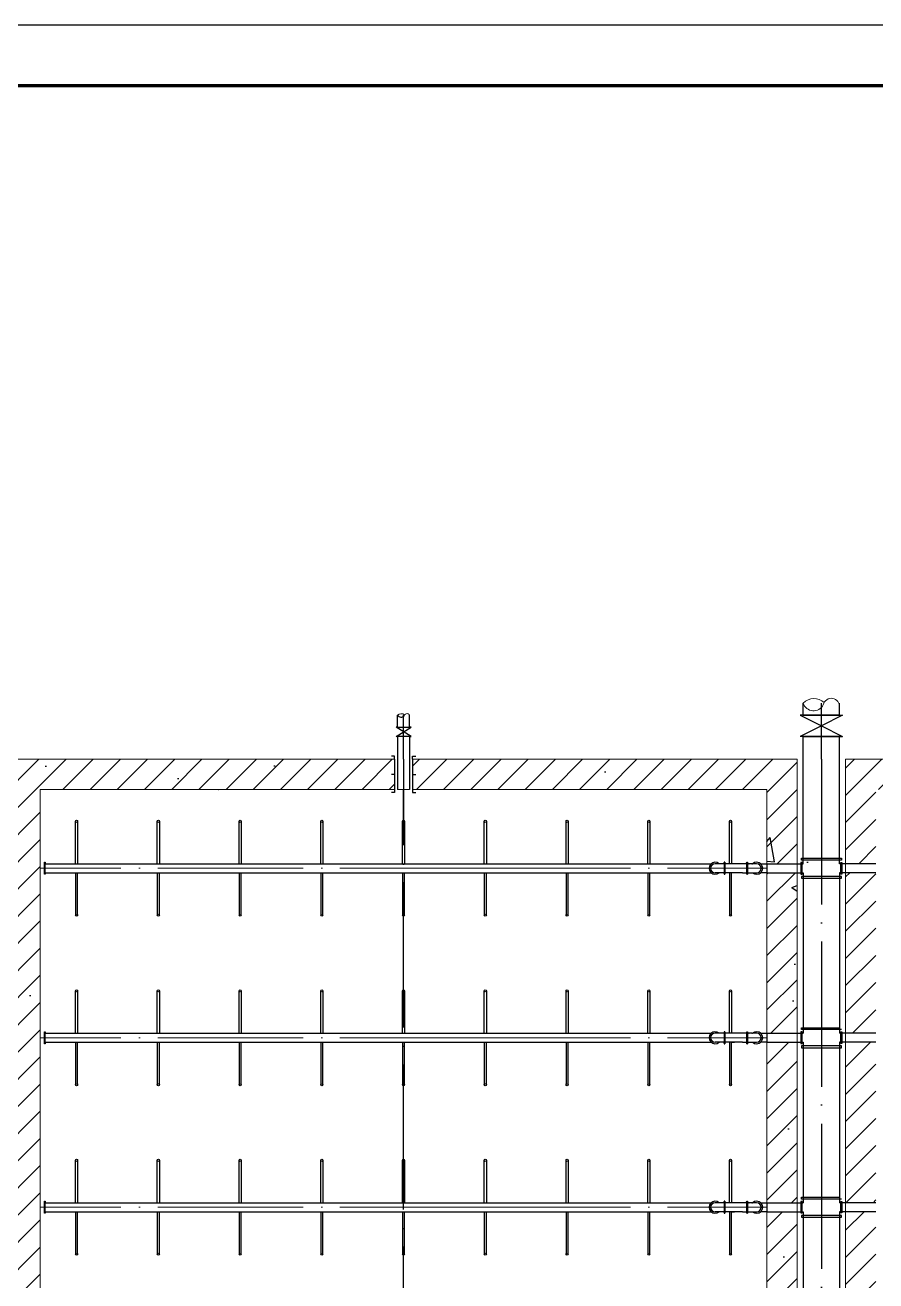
# Model space of a CAD drawing. Header units: millimetres. Extents: x 279 to 2876, y -494 to 1800.
# Drawn here: x 980.6 to 1121.1, y 1009 to 1216.5 of the extents above; entities that cross this region are included whole.
import ezdxf

# ---------------------------------------------------------------- set-up
doc = ezdxf.new("R2010")
doc.units = ezdxf.units.MM
doc.linetypes.add('ACAD_ISO04W100', pattern=[30, 24, -3, 0, -3])
doc.layers.add('图层1', color=1, linetype='Continuous', lineweight=25, plot=False)
doc.layers.add('图层2', color=5, linetype='Continuous', lineweight=25, plot=False)
doc.layers.add('图层3', color=2, linetype='Continuous')

msp = doc.modelspace()

# ---------------------------------------------------------------- hatches: boundary and pattern name
at = {"layer": '图层3'}
h = msp.add_hatch(dxfattribs=at)
h.set_pattern_fill('ANSI31', color=256, style=0)
h.paths.add_polyline_path([(911.64464, 840.16504), (865.14464, 840.16504), (865.14464, 835.16504), (911.64464, 835.16504)])
h.paths.add_polyline_path([(961.14464, 840.16504), (914.64464, 840.16504), (914.64464, 835.16504), (961.14464, 835.16504)])
h.paths.add_polyline_path([(861.14464, 840.16504), (853.14464, 840.16504), (853.14464, 850.16504), (853.14464, 852.41504), (848.14464, 852.41504), (848.14464, 845.16504), (848.14464, 840.16504), (848.14464, 835.16504), (861.14464, 835.16504)])
h.paths.add_polyline_path([(853.14464, 880.41504), (848.14464, 880.41504), (848.14464, 853.91504), (853.14464, 853.91504)])
h.paths.add_polyline_path([(853.14464, 1085.16504), (853.14464, 1090.16504), (866.84016, 1090.16504), (871.84253, 1095.16504), (848.14464, 1095.16504), (848.14464, 1077.91504), (853.14464, 1077.91504), (853.14464, 1080.16504)])
h.paths.add_polyline_path([(882.72442, 1095.16504), (871.84253, 1095.16504), (866.84016, 1090.16504), (877.72204, 1090.16504)])
h.paths.add_polyline_path([(911.64464, 1095.16504), (882.72442, 1095.16504), (877.72204, 1090.16504), (911.64464, 1090.16504)])
h.paths.add_polyline_path([(853.14464, 1076.41504), (848.14464, 1076.41504), (848.14464, 1049.91504), (853.14464, 1049.91504)])
h.paths.add_polyline_path([(853.14464, 1048.41504), (848.14464, 1048.41504), (848.14464, 1021.91504), (853.14464, 1021.91504)])
h.paths.add_polyline_path([(853.14464, 1020.41504), (848.14464, 1020.41504), (848.14464, 993.91504), (853.14464, 993.91504)])
h.paths.add_polyline_path([(853.14464, 992.41504), (848.14464, 992.41504), (848.14464, 965.91504), (853.14464, 965.91504)])
h.paths.add_polyline_path([(853.14464, 964.41504), (848.14464, 964.41504), (848.14464, 937.91504), (853.14464, 937.91504)])
h.paths.add_polyline_path([(853.14464, 936.41504), (848.14464, 936.41504), (848.14464, 909.91504), (853.14464, 909.91504)])
h.paths.add_polyline_path([(853.14464, 908.41504), (848.14464, 908.41504), (848.14464, 881.91504), (853.14464, 881.91504)])
h.paths.add_polyline_path([(978.14464, 1085.16504), (978.14464, 1090.16504), (978.14464, 1095.16504), (914.64464, 1095.16504), (914.64464, 1090.16504), (973.14464, 1090.16504), (973.14464, 1080.16504), (973.14464, 840.16504), (965.14464, 840.16504), (965.14464, 835.16504), (978.14464, 835.16504)])
h.paths.add_polyline_path([(1041.64464, 1095.16504), (978.14464, 1095.16504), (978.14464, 1090.16504), (978.14464, 1080.16504), (978.14464, 835.16504), (991.14464, 835.16504), (991.14464, 840.16504), (983.14464, 840.16504), (983.14464, 1080.16504), (983.14464, 1090.16504), (1041.64464, 1090.16504)])
h.paths.add_polyline_path([(1108.14464, 1095.16504), (1044.64464, 1095.16504), (1044.64464, 1090.16504), (1103.14464, 1090.16504), (1103.14464, 1085.16504), (1103.14464, 1080.16504), (1103.14464, 1077.91504), (1108.14464, 1077.91504)])
h.paths.add_polyline_path([(1108.14464, 1076.41504), (1103.14464, 1076.41504), (1103.14464, 1049.91504), (1108.14464, 1049.91504)])
h.paths.add_polyline_path([(1108.14464, 1048.41504), (1103.14464, 1048.41504), (1103.14464, 1021.91504), (1108.14464, 1021.91504)])
h.paths.add_polyline_path([(1108.14464, 1020.41504), (1103.14464, 1020.41504), (1103.14464, 993.91504), (1108.14464, 993.91504)])
h.paths.add_polyline_path([(1108.14464, 992.41504), (1103.14464, 992.41504), (1103.14464, 965.91504), (1108.14464, 965.91504)])
h.paths.add_polyline_path([(1108.14464, 964.41504), (1103.14464, 964.41504), (1103.14464, 937.91504), (1108.14464, 937.91504)])
h.paths.add_polyline_path([(1108.14464, 936.41504), (1103.14464, 936.41504), (1103.14464, 909.91504), (1108.14464, 909.91504)])
h.paths.add_polyline_path([(1108.14464, 908.41504), (1103.14464, 908.41504), (1103.14464, 881.91504), (1108.14464, 881.91504)])
h.paths.add_polyline_path([(1108.14464, 880.41504), (1103.14464, 880.41504), (1103.14464, 853.91504), (1108.14464, 853.91504)])
h.paths.add_polyline_path([(1108.14464, 850.16504), (1108.14464, 852.41504), (1103.14464, 852.41504), (1103.14464, 840.16504), (1095.14464, 840.16504), (1095.14464, 835.16504), (1108.14464, 835.16504), (1108.14464, 840.16504)])
h.paths.add_polyline_path([(1091.14464, 840.16504), (1044.64464, 840.16504), (1044.64464, 835.16504), (1091.14464, 835.16504)])
h.paths.add_polyline_path([(1041.64464, 840.16504), (995.14464, 840.16504), (995.14464, 835.16504), (1041.64464, 835.16504)])
h.paths.add_polyline_path([(1129.14472, 840.16504), (1121.14472, 840.16504), (1121.14472, 850.16504), (1121.14472, 852.41504), (1116.14472, 852.41504), (1116.14472, 845.16504), (1116.14472, 840.16504), (1116.14472, 835.16504), (1129.14472, 835.16504)])
h.paths.add_polyline_path([(1179.64472, 840.16504), (1133.14472, 840.16504), (1133.14472, 835.16504), (1179.64472, 835.16504)])
h.paths.add_polyline_path([(1229.14472, 840.16504), (1182.64472, 840.16504), (1182.64472, 835.16504), (1229.14472, 835.16504)])
h.paths.add_polyline_path([(1121.14472, 880.41504), (1116.14472, 880.41504), (1116.14472, 853.91504), (1121.14472, 853.91504)])
h.paths.add_polyline_path([(1121.14472, 908.41504), (1116.14472, 908.41504), (1116.14472, 881.91504), (1121.14472, 881.91504)])
h.paths.add_polyline_path([(1121.14472, 936.41504), (1116.14472, 936.41504), (1116.14472, 909.91504), (1121.14472, 909.91504)])
h.paths.add_polyline_path([(1121.14472, 964.41504), (1116.14472, 964.41504), (1116.14472, 937.91504), (1121.14472, 937.91504)])
h.paths.add_polyline_path([(1121.14472, 992.41504), (1116.14472, 992.41504), (1116.14472, 965.91504), (1121.14472, 965.91504)])
h.paths.add_polyline_path([(1121.14472, 1020.41504), (1116.14472, 1020.41504), (1116.14472, 993.91504), (1121.14472, 993.91504)])
h.paths.add_polyline_path([(1121.14472, 1048.41504), (1116.14472, 1048.41504), (1116.14472, 1021.91504), (1121.14472, 1021.91504)])
h.paths.add_polyline_path([(1121.14472, 1076.41504), (1116.14472, 1076.41504), (1116.14472, 1049.91504), (1121.14472, 1049.91504)])
h.paths.add_polyline_path([(1121.14472, 1090.16504), (1179.64472, 1090.16504), (1179.64472, 1095.16504), (1116.14472, 1095.16504), (1116.14472, 1077.91504), (1121.14472, 1077.91504), (1121.14472, 1080.16504), (1121.14472, 1085.16504)])
h.paths.add_polyline_path([(1246.14472, 1095.16504), (1182.64472, 1095.16504), (1182.64472, 1090.16504), (1241.14472, 1090.16504), (1241.14472, 1080.16504), (1241.14472, 840.16504), (1233.14472, 840.16504), (1233.14472, 835.16504), (1246.14472, 835.16504), (1246.14472, 1085.16504), (1246.14472, 1090.16504)])
h = msp.add_hatch(dxfattribs=at)
h.set_pattern_fill('AR-CONC', color=256, scale=0.25, style=0)
h.paths.add_polyline_path([(853.14464, 1076.41504), (848.14464, 1076.41504), (848.14464, 1049.91504), (853.14464, 1049.91504)])
h.paths.add_polyline_path([(853.14464, 1090.16504), (866.84016, 1090.16504), (871.84253, 1095.16504), (848.14464, 1095.16504), (848.14464, 1077.91504), (853.14464, 1077.91504), (853.14464, 1080.16504), (853.14464, 1085.16504)])
h.paths.add_polyline_path([(911.64464, 1095.16504), (882.72442, 1095.16504), (877.72204, 1090.16504), (911.64464, 1090.16504)])
h.paths.add_polyline_path([(882.72442, 1095.16504), (871.84253, 1095.16504), (866.84016, 1090.16504), (877.72204, 1090.16504)])
h.paths.add_polyline_path([(978.14464, 1095.16504), (914.64464, 1095.16504), (914.64464, 1090.16504), (973.14464, 1090.16504), (973.14464, 1080.16504), (973.14464, 840.16504), (965.14464, 840.16504), (965.14464, 835.16504), (978.14464, 835.16504), (978.14464, 1085.16504), (978.14464, 1090.16504)])
h.paths.add_polyline_path([(961.14464, 840.16504), (914.64464, 840.16504), (914.64464, 835.16504), (961.14464, 835.16504)])
h.paths.add_polyline_path([(911.64464, 840.16504), (865.14464, 840.16504), (865.14464, 835.16504), (911.64464, 835.16504)])
h.paths.add_polyline_path([(853.14464, 850.16504), (853.14464, 852.41504), (848.14464, 852.41504), (848.14464, 845.16504), (848.14464, 840.16504), (848.14464, 835.16504), (861.14464, 835.16504), (861.14464, 840.16504), (853.14464, 840.16504)])
h.paths.add_polyline_path([(853.14464, 880.41504), (848.14464, 880.41504), (848.14464, 853.91504), (853.14464, 853.91504)])
h.paths.add_polyline_path([(853.14464, 908.41504), (848.14464, 908.41504), (848.14464, 881.91504), (853.14464, 881.91504)])
h.paths.add_polyline_path([(853.14464, 936.41504), (848.14464, 936.41504), (848.14464, 909.91504), (853.14464, 909.91504)])
h.paths.add_polyline_path([(853.14464, 964.41504), (848.14464, 964.41504), (848.14464, 937.91504), (853.14464, 937.91504)])
h.paths.add_polyline_path([(853.14464, 992.41504), (848.14464, 992.41504), (848.14464, 965.91504), (853.14464, 965.91504)])
h.paths.add_polyline_path([(853.14464, 1020.41504), (848.14464, 1020.41504), (848.14464, 993.91504), (853.14464, 993.91504)])
h.paths.add_polyline_path([(853.14464, 1048.41504), (848.14464, 1048.41504), (848.14464, 1021.91504), (853.14464, 1021.91504)])
h.paths.add_polyline_path([(983.14464, 1080.16504), (983.14464, 1090.16504), (1041.64464, 1090.16504), (1041.64464, 1095.16504), (978.14464, 1095.16504), (978.14464, 1090.16504), (978.14464, 1080.16504), (978.14464, 835.16504), (991.14464, 835.16504), (991.14464, 840.16504), (983.14464, 840.16504)])
h.paths.add_polyline_path([(1108.14464, 1095.16504), (1044.64464, 1095.16504), (1044.64464, 1090.16504), (1103.14464, 1090.16504), (1103.14464, 1085.16504), (1103.14464, 1080.16504), (1103.14464, 1077.91504), (1108.14464, 1077.91504)])
h.paths.add_polyline_path([(1108.14464, 1076.41504), (1103.14464, 1076.41504), (1103.14464, 1049.91504), (1108.14464, 1049.91504)])
h.paths.add_polyline_path([(1108.14464, 1048.41504), (1103.14464, 1048.41504), (1103.14464, 1021.91504), (1108.14464, 1021.91504)])
h.paths.add_polyline_path([(1108.14464, 1020.41504), (1103.14464, 1020.41504), (1103.14464, 993.91504), (1108.14464, 993.91504)])
h.paths.add_polyline_path([(1121.14472, 1020.41504), (1116.14472, 1020.41504), (1116.14472, 993.91504), (1121.14472, 993.91504)])
h.paths.add_polyline_path([(1121.14472, 1048.41504), (1116.14472, 1048.41504), (1116.14472, 1021.91504), (1121.14472, 1021.91504)])
h.paths.add_polyline_path([(1121.14472, 1076.41504), (1116.14472, 1076.41504), (1116.14472, 1049.91504), (1121.14472, 1049.91504)])
h.paths.add_polyline_path([(1121.14472, 1090.16504), (1179.64472, 1090.16504), (1179.64472, 1095.16504), (1116.14472, 1095.16504), (1116.14472, 1077.91504), (1121.14472, 1077.91504), (1121.14472, 1080.16504), (1121.14472, 1085.16504)])
h.paths.add_polyline_path([(1108.14464, 992.41504), (1103.14464, 992.41504), (1103.14464, 965.91504), (1108.14464, 965.91504)])
h.paths.add_polyline_path([(1121.14472, 992.41504), (1116.14472, 992.41504), (1116.14472, 965.91504), (1121.14472, 965.91504)])
h.paths.add_polyline_path([(1121.14472, 964.41504), (1116.14472, 964.41504), (1116.14472, 937.91504), (1121.14472, 937.91504)])
h.paths.add_polyline_path([(1108.14464, 964.41504), (1103.14464, 964.41504), (1103.14464, 937.91504), (1108.14464, 937.91504)])
h.paths.add_polyline_path([(1108.14464, 936.41504), (1103.14464, 936.41504), (1103.14464, 909.91504), (1108.14464, 909.91504)])
h.paths.add_polyline_path([(1121.14472, 936.41504), (1116.14472, 936.41504), (1116.14472, 909.91504), (1121.14472, 909.91504)])
h.paths.add_polyline_path([(1121.14472, 908.41504), (1116.14472, 908.41504), (1116.14472, 881.91504), (1121.14472, 881.91504)])
h.paths.add_polyline_path([(1108.14464, 908.41504), (1103.14464, 908.41504), (1103.14464, 881.91504), (1108.14464, 881.91504)])
h.paths.add_polyline_path([(1108.14464, 880.41504), (1103.14464, 880.41504), (1103.14464, 853.91504), (1108.14464, 853.91504)])
h.paths.add_polyline_path([(1121.14472, 880.41504), (1116.14472, 880.41504), (1116.14472, 853.91504), (1121.14472, 853.91504)])
h.paths.add_polyline_path([(1091.14464, 840.16504), (1044.64464, 840.16504), (1044.64464, 835.16504), (1091.14464, 835.16504)])
h.paths.add_polyline_path([(1108.14464, 840.16504), (1108.14464, 850.16504), (1108.14464, 852.41504), (1103.14464, 852.41504), (1103.14464, 840.16504), (1095.14464, 840.16504), (1095.14464, 835.16504), (1108.14464, 835.16504)])
h.paths.add_polyline_path([(1129.14472, 840.16504), (1121.14472, 840.16504), (1121.14472, 850.16504), (1121.14472, 852.41504), (1116.14472, 852.41504), (1116.14472, 845.16504), (1116.14472, 840.16504), (1116.14472, 835.16504), (1129.14472, 835.16504)])
h.paths.add_polyline_path([(1179.64472, 840.16504), (1133.14472, 840.16504), (1133.14472, 835.16504), (1179.64472, 835.16504)])
h.paths.add_polyline_path([(1041.64464, 840.16504), (995.14464, 840.16504), (995.14464, 835.16504), (1041.64464, 835.16504)])
h.paths.add_polyline_path([(1229.14472, 840.16504), (1182.64472, 840.16504), (1182.64472, 835.16504), (1229.14472, 835.16504)])
h.paths.add_polyline_path([(1246.14472, 1085.16504), (1246.14472, 1090.16504), (1246.14472, 1095.16504), (1182.64472, 1095.16504), (1182.64472, 1090.16504), (1241.14472, 1090.16504), (1241.14472, 1080.16504), (1241.14472, 840.16504), (1233.14472, 840.16504), (1233.14472, 835.16504), (1246.14472, 835.16504)])

# ---------------------------------------------------------------- linework, layer by layer
at = {"lineweight": 25}
msp.add_line((1475.37698, 1216.46328), (634.37698, 1216.46328), dxfattribs=at)
at = {"lineweight": 100}
msp.add_line((659.37698, 1206.46328), (1465.37698, 1206.46328), dxfattribs=at)
for p, q in [((1042.14464, 1100.44874), (1042.14464, 1102.44874)), ((1044.14464, 1100.44874), (1044.14464, 1102.44874)), ((1042.14464, 1100.44874), (1041.89464, 1100.44874)), ((1044.39464, 1098.94874), (1041.89464, 1100.44874)), ((1041.89464, 1098.94874), (1044.39464, 1100.44874)), ((1042.14464, 1100.44874), (1044.14464, 1100.44874)), ((1044.39464, 1100.44874), (1044.14464, 1100.44874)), ((1042.14464, 1098.94874), (1041.89464, 1098.94874)), ((1044.14464, 1098.94874), (1042.14464, 1098.94874)), ((1042.14464, 1098.94874), (1042.14464, 1098.44874)), ((1042.14464, 1098.44874), (1042.14464, 1090.16504)), ((1044.14464, 1098.94874), (1044.39464, 1098.94874)), ((1044.14464, 1098.94874), (1044.14464, 1098.44874)), ((1044.14464, 1098.44874), (1044.14464, 1090.16504)), ((1044.14464, 1098.44874), (1044.14464, 1090.16504)), ((1041.64464, 1095.66504), (1041.14464, 1095.66504)), ((1041.64464, 1095.16504), (1041.64464, 1095.66504)), ((1044.64464, 1095.16504), (1044.64464, 1095.66504)), ((1044.64464, 1095.66504), (1045.14464, 1095.66504)), ((1041.64464, 1095.16504), (1041.64464, 1090.16504)), ((1044.64464, 1095.16504), (1044.64464, 1090.16504)), ((1041.64464, 1092.66504), (1041.14464, 1092.66504)), ((1044.64464, 1092.66504), (1045.14464, 1092.66504)), ((1041.64464, 1089.66504), (1041.14464, 1089.66504)), ((1041.64464, 1090.16504), (1041.64464, 1089.66504)), ((1044.64464, 1090.16504), (1044.64464, 1089.66504)), ((1044.64464, 1089.66504), (1045.14464, 1089.66504)), ((1108.14464, 1077.91504), (1109.14468, 1077.91504)), ((1116.14472, 1077.91504), (1115.14468, 1077.91504))]:
    msp.add_line(p, q)
at = {"lineweight": 0}
for p, q in [((978.14464, 1095.16504), (1041.64464, 1095.16504)), ((1044.64464, 1095.16504), (1108.14464, 1095.16504)), ((1108.14464, 845.16504), (1108.14464, 1095.16504)), ((1108.14464, 845.16504), (1108.14464, 1095.16504)), ((1116.14472, 845.16504), (1116.14472, 1095.16504)), ((1179.64472, 1095.16504), (1116.14472, 1095.16504)), ((1116.14472, 845.16504), (1116.14472, 1095.16504)), ((983.14464, 1080.16504), (983.14464, 1090.16504)), ((983.14464, 1090.16504), (1041.64464, 1090.16504)), ((1042.14464, 1090.16504), (1044.14464, 1090.16504)), ((1044.64464, 1090.16504), (1103.14464, 1090.16504)), ((1103.14464, 1085.16504), (1103.14464, 1090.16504)), ((1103.14464, 1080.16504), (1103.14464, 1085.16504)), ((983.14464, 1080.16504), (983.14464, 840.16504)), ((1103.14464, 840.16504), (1103.14464, 1080.16504))]:
    msp.add_line(p, q, dxfattribs=at)
at = {"linetype": 'ACAD_ISO04W100'}
for p, q in [((1043.14464, 1095.16504), (1043.14464, 1085.09004)), ((1112.14468, 1095.16504), (1112.14468, 822.16504)), ((1112.14468, 1095.16504), (1112.14468, 822.16504)), ((1043.14464, 840.16504), (1043.14464, 1090.16504))]:
    msp.add_line(p, q, dxfattribs=at)
at = {"linetype": 'ACAD_ISO04W100', "lineweight": 0}
for p, q in [((1056.64464, 1077.16504), (983.14464, 1077.16504)), ((1056.64464, 1077.16504), (1103.14464, 1077.16504)), ((1056.64464, 1049.16504), (983.14464, 1049.16504)), ((1056.64464, 1049.16504), (1103.14464, 1049.16504)), ((1056.64464, 1021.16504), (983.14464, 1021.16504)), ((1056.64464, 1021.16504), (1103.14464, 1021.16504))]:
    msp.add_line(p, q, dxfattribs=at)
at = {"color": 5, "lineweight": 0}
for centre, radius, start, end in [((1110.9282, 1102.72673), 2.47916, 47.6134, 136.0054018), ((1110.84971, 1104.95379), 1.77826, 196.4999627, 334.3921867), ((1113.78421, 1103.87818), 1.36586, 354.9089109, 167.009705)]:
    msp.add_arc(centre, radius, start, end, dxfattribs=at)
at = {"lineweight": 0}
for centre, radius, start, end in [((1042.74063, 1101.87753), 0.82552, 47.6134, 136.2166224), ((1043.69163, 1102.26094), 0.45481, 354.9089109, 167.009705)]:
    msp.add_arc(centre, radius, start, end, dxfattribs=at)
at = {"layer": '图层1'}
for p, q in [((1099.14464, 1077.91504), (1094.59739, 1077.91504)), ((1096.0543, 1078.01504), (1096.0543, 1078.03504)), ((1096.0543, 1078.03504), (1096.0793, 1078.03504)), ((1096.0793, 1078.01504), (1096.0543, 1078.01504)), ((1096.0793, 1078.03504), (1096.0793, 1078.05504)), ((1096.0793, 1078.05504), (1096.0893, 1078.05504)), ((1096.0793, 1078.03504), (1096.0793, 1078.01504)), ((1096.0793, 1078.01504), (1096.0793, 1077.99504)), ((1096.0793, 1077.99504), (1096.0893, 1077.99504)), ((1096.0893, 1078.05504), (1096.0893, 1078.03504)), ((1096.0893, 1078.03504), (1096.1043, 1078.03504)), ((1096.0893, 1078.01504), (1096.0893, 1078.03504)), ((1096.1043, 1078.01504), (1096.0893, 1078.01504)), ((1096.0893, 1077.99504), (1096.0893, 1078.01504)), ((1096.2043, 1078.16504), (1096.1043, 1078.16504)), ((1096.1043, 1078.16504), (1096.1043, 1076.45633)), ((1096.1043, 1078.16504), (1096.1043, 1076.16364)), ((1096.1043, 1078.16504), (1096.2043, 1078.16504)), ((1096.1043, 1078.01504), (1096.1043, 1077.91504)), ((1096.2043, 1078.01504), (1096.2043, 1078.16504)), ((1096.2043, 1078.16504), (1096.2043, 1076.16364)), ((1096.2043, 1078.03504), (1096.2243, 1078.03504)), ((1096.2043, 1077.91504), (1096.2043, 1078.01504)), ((1096.2243, 1078.01504), (1096.2043, 1078.01504)), ((1096.2043, 1076.16504), (1096.2043, 1077.91504)), ((1096.2243, 1078.03504), (1096.2243, 1078.01504)), ((1099.54464, 1077.91504), (1099.14464, 1077.91504)), ((1100.14464, 1077.91504), (1099.54464, 1077.91504)), ((1099.79975, 1078.01504), (1099.79975, 1078.03504)), ((1099.79975, 1078.03504), (1099.82475, 1078.03504)), ((1099.82475, 1078.01504), (1099.79975, 1078.01504)), ((1099.82475, 1078.03504), (1099.82475, 1078.05504)), ((1099.82475, 1078.05504), (1099.83475, 1078.05504)), ((1099.82475, 1078.03504), (1099.82475, 1078.01504)), ((1099.82475, 1078.01504), (1099.82475, 1077.99504)), ((1099.82475, 1077.99504), (1099.83475, 1077.99504)), ((1099.83475, 1078.05504), (1099.83475, 1078.03504)), ((1099.83475, 1078.03504), (1099.84975, 1078.03504)), ((1099.83475, 1078.01504), (1099.83475, 1078.03504)), ((1099.84975, 1078.01504), (1099.83475, 1078.01504)), ((1099.83475, 1077.99504), (1099.83475, 1078.01504)), ((1099.84975, 1077.91504), (1099.84975, 1078.16504)), ((1099.84975, 1078.16504), (1099.94975, 1078.16504)), ((1099.84975, 1078.16504), (1099.84975, 1076.16364)), ((1099.84975, 1078.16504), (1099.94975, 1078.16504)), ((1099.84975, 1078.01504), (1099.84975, 1077.91504)), ((1099.84975, 1076.16504), (1099.84975, 1077.91504)), ((1099.94975, 1078.16504), (1099.94975, 1077.91504)), ((1099.94975, 1078.16504), (1099.94975, 1076.16364)), ((1099.94975, 1078.03504), (1099.96975, 1078.03504)), ((1099.96975, 1078.01504), (1099.94975, 1078.01504)), ((1099.94975, 1076.41504), (1099.94975, 1077.91504)), ((1099.96975, 1078.03504), (1099.96975, 1078.01504)), ((1100.14464, 1077.91504), (1100.24464, 1077.91504)), ((1100.64464, 1077.91504), (1100.24464, 1077.91504)), ((1100.64464, 1077.91504), (1100.74464, 1077.91504)), ((1101.45481, 1077.91504), (1100.74464, 1077.91504)), ((1102.11625, 1077.91504), (1102.14464, 1077.91504)), ((1102.14464, 1077.91504), (1103.14464, 1077.91504)), ((1103.14464, 1077.91504), (1103.14464, 1076.41504)), ((1099.14464, 1076.41504), (1094.59739, 1076.41504)), ((1096.0793, 1076.31364), (1096.0543, 1076.31364)), ((1096.0543, 1076.31364), (1096.0543, 1076.29364)), ((1096.0543, 1076.29364), (1096.0793, 1076.29364)), ((1096.0793, 1076.31364), (1096.0793, 1076.33364)), ((1096.0793, 1076.33364), (1096.0893, 1076.33364)), ((1096.0793, 1076.29364), (1096.0793, 1076.31364)), ((1096.0793, 1076.29364), (1096.0793, 1076.27364)), ((1096.0793, 1076.27364), (1096.0893, 1076.27364)), ((1096.0893, 1076.33364), (1096.0893, 1076.31364)), ((1096.1043, 1076.31364), (1096.0893, 1076.31364)), ((1096.0893, 1076.31364), (1096.0893, 1076.29364)), ((1096.0893, 1076.29364), (1096.1043, 1076.29364)), ((1096.0893, 1076.27364), (1096.0893, 1076.29364)), ((1096.1043, 1076.45633), (1096.1043, 1076.41504)), ((1096.1043, 1076.41504), (1096.1043, 1076.16504)), ((1096.1043, 1076.16504), (1096.2043, 1076.16504)), ((1096.1043, 1076.16364), (1096.2043, 1076.16364)), ((1096.2243, 1076.31364), (1096.2043, 1076.31364)), ((1096.2043, 1076.29364), (1096.2243, 1076.29364)), ((1096.2243, 1076.29364), (1096.2243, 1076.31364)), ((1099.14464, 1076.41504), (1099.54464, 1076.41504)), ((1099.54464, 1076.41504), (1100.14464, 1076.41504)), ((1099.82475, 1076.31364), (1099.79975, 1076.31364)), ((1099.79975, 1076.31364), (1099.79975, 1076.29364)), ((1099.79975, 1076.29364), (1099.82475, 1076.29364)), ((1099.82475, 1076.31364), (1099.82475, 1076.33364)), ((1099.82475, 1076.33364), (1099.83475, 1076.33364)), ((1099.82475, 1076.29364), (1099.82475, 1076.31364)), ((1099.82475, 1076.29364), (1099.82475, 1076.27364)), ((1099.82475, 1076.27364), (1099.83475, 1076.27364)), ((1099.83475, 1076.33364), (1099.83475, 1076.31364)), ((1099.84975, 1076.31364), (1099.83475, 1076.31364)), ((1099.83475, 1076.31364), (1099.83475, 1076.29364)), ((1099.83475, 1076.29364), (1099.84975, 1076.29364)), ((1099.83475, 1076.27364), (1099.83475, 1076.29364)), ((1099.84975, 1076.41504), (1099.84975, 1076.16504)), ((1099.94975, 1076.16504), (1099.84975, 1076.16504)), ((1099.84975, 1076.16504), (1099.94975, 1076.16504)), ((1099.84975, 1076.16364), (1099.94975, 1076.16364)), ((1099.94975, 1076.41504), (1099.94975, 1076.16504)), ((1099.94975, 1076.16504), (1099.94975, 1076.41504)), ((1099.96975, 1076.31364), (1099.94975, 1076.31364)), ((1099.94975, 1076.29364), (1099.96975, 1076.29364)), ((1099.96975, 1076.29364), (1099.96975, 1076.31364)), ((1100.14464, 1076.41504), (1100.24464, 1076.41504)), ((1100.24464, 1076.41504), (1100.64464, 1076.41504)), ((1100.64464, 1076.41504), (1100.74464, 1076.41504)), ((1100.74464, 1076.41504), (1101.44464, 1076.41504)), ((1102.14464, 1076.41504), (1102.11625, 1076.41504)), ((1103.14464, 1076.41504), (1102.14464, 1076.41504)), ((1099.14464, 1049.91504), (1094.59739, 1049.91504)), ((1096.0543, 1050.01504), (1096.0543, 1050.03504)), ((1096.0543, 1050.03504), (1096.0793, 1050.03504)), ((1096.0793, 1050.01504), (1096.0543, 1050.01504)), ((1096.0793, 1050.03504), (1096.0793, 1050.05504)), ((1096.0793, 1050.05504), (1096.0893, 1050.05504)), ((1096.0793, 1050.03504), (1096.0793, 1050.01504)), ((1096.0793, 1050.01504), (1096.0793, 1049.99504)), ((1096.0793, 1049.99504), (1096.0893, 1049.99504)), ((1096.0893, 1050.05504), (1096.0893, 1050.03504)), ((1096.0893, 1050.03504), (1096.1043, 1050.03504)), ((1096.0893, 1050.01504), (1096.0893, 1050.03504)), ((1096.1043, 1050.01504), (1096.0893, 1050.01504)), ((1096.0893, 1049.99504), (1096.0893, 1050.01504)), ((1096.2043, 1050.16504), (1096.1043, 1050.16504)), ((1096.1043, 1050.16504), (1096.1043, 1048.45633)), ((1096.1043, 1050.16504), (1096.1043, 1048.16364)), ((1096.1043, 1050.16504), (1096.2043, 1050.16504)), ((1096.1043, 1050.01504), (1096.1043, 1049.91504)), ((1096.2043, 1050.01504), (1096.2043, 1050.16504)), ((1096.2043, 1050.16504), (1096.2043, 1048.16364)), ((1096.2043, 1050.03504), (1096.2243, 1050.03504)), ((1096.2043, 1049.91504), (1096.2043, 1050.01504)), ((1096.2243, 1050.01504), (1096.2043, 1050.01504)), ((1096.2043, 1048.16504), (1096.2043, 1049.91504)), ((1096.2243, 1050.03504), (1096.2243, 1050.01504)), ((1099.54464, 1049.91504), (1099.14464, 1049.91504)), ((1100.14464, 1049.91504), (1099.54464, 1049.91504)), ((1099.79975, 1050.01504), (1099.79975, 1050.03504)), ((1099.79975, 1050.03504), (1099.82475, 1050.03504)), ((1099.82475, 1050.01504), (1099.79975, 1050.01504)), ((1099.82475, 1050.03504), (1099.82475, 1050.05504)), ((1099.82475, 1050.05504), (1099.83475, 1050.05504)), ((1099.82475, 1050.03504), (1099.82475, 1050.01504)), ((1099.82475, 1050.01504), (1099.82475, 1049.99504)), ((1099.82475, 1049.99504), (1099.83475, 1049.99504)), ((1099.83475, 1050.05504), (1099.83475, 1050.03504)), ((1099.83475, 1050.03504), (1099.84975, 1050.03504)), ((1099.83475, 1050.01504), (1099.83475, 1050.03504)), ((1099.84975, 1050.01504), (1099.83475, 1050.01504)), ((1099.83475, 1049.99504), (1099.83475, 1050.01504)), ((1099.84975, 1049.91504), (1099.84975, 1050.16504)), ((1099.84975, 1050.16504), (1099.94975, 1050.16504)), ((1099.84975, 1050.16504), (1099.84975, 1048.16364)), ((1099.84975, 1050.16504), (1099.94975, 1050.16504)), ((1099.84975, 1050.01504), (1099.84975, 1049.91504)), ((1099.84975, 1048.16504), (1099.84975, 1049.91504)), ((1099.94975, 1050.16504), (1099.94975, 1049.91504)), ((1099.94975, 1050.16504), (1099.94975, 1048.16364)), ((1099.94975, 1050.03504), (1099.96975, 1050.03504)), ((1099.96975, 1050.01504), (1099.94975, 1050.01504)), ((1099.94975, 1048.41504), (1099.94975, 1049.91504)), ((1099.96975, 1050.03504), (1099.96975, 1050.01504)), ((1100.14464, 1049.91504), (1100.24464, 1049.91504)), ((1100.64464, 1049.91504), (1100.24464, 1049.91504)), ((1100.64464, 1049.91504), (1100.74464, 1049.91504)), ((1101.45481, 1049.91504), (1100.74464, 1049.91504)), ((1102.11625, 1049.91504), (1102.14464, 1049.91504)), ((1102.14464, 1049.91504), (1103.14464, 1049.91504)), ((1103.14464, 1049.91504), (1103.14464, 1048.41504)), ((1099.14464, 1048.41504), (1094.59739, 1048.41504)), ((1096.0793, 1048.31364), (1096.0543, 1048.31364)), ((1096.0543, 1048.31364), (1096.0543, 1048.29364)), ((1096.0543, 1048.29364), (1096.0793, 1048.29364)), ((1096.0793, 1048.31364), (1096.0793, 1048.33364)), ((1096.0793, 1048.33364), (1096.0893, 1048.33364)), ((1096.0793, 1048.29364), (1096.0793, 1048.31364)), ((1096.0793, 1048.29364), (1096.0793, 1048.27364)), ((1096.0793, 1048.27364), (1096.0893, 1048.27364)), ((1096.0893, 1048.33364), (1096.0893, 1048.31364)), ((1096.1043, 1048.31364), (1096.0893, 1048.31364)), ((1096.0893, 1048.31364), (1096.0893, 1048.29364)), ((1096.0893, 1048.29364), (1096.1043, 1048.29364)), ((1096.0893, 1048.27364), (1096.0893, 1048.29364)), ((1096.1043, 1048.45633), (1096.1043, 1048.41504)), ((1096.1043, 1048.41504), (1096.1043, 1048.16504)), ((1096.1043, 1048.16504), (1096.2043, 1048.16504)), ((1096.1043, 1048.16364), (1096.2043, 1048.16364)), ((1096.2243, 1048.31364), (1096.2043, 1048.31364)), ((1096.2043, 1048.29364), (1096.2243, 1048.29364)), ((1096.2243, 1048.29364), (1096.2243, 1048.31364)), ((1099.14464, 1048.41504), (1099.54464, 1048.41504)), ((1099.54464, 1048.41504), (1100.14464, 1048.41504)), ((1099.82475, 1048.31364), (1099.79975, 1048.31364)), ((1099.79975, 1048.31364), (1099.79975, 1048.29364)), ((1099.79975, 1048.29364), (1099.82475, 1048.29364)), ((1099.82475, 1048.31364), (1099.82475, 1048.33364)), ((1099.82475, 1048.33364), (1099.83475, 1048.33364)), ((1099.82475, 1048.29364), (1099.82475, 1048.31364)), ((1099.82475, 1048.29364), (1099.82475, 1048.27364)), ((1099.82475, 1048.27364), (1099.83475, 1048.27364)), ((1099.83475, 1048.33364), (1099.83475, 1048.31364)), ((1099.84975, 1048.31364), (1099.83475, 1048.31364)), ((1099.83475, 1048.31364), (1099.83475, 1048.29364)), ((1099.83475, 1048.29364), (1099.84975, 1048.29364)), ((1099.83475, 1048.27364), (1099.83475, 1048.29364)), ((1099.84975, 1048.41504), (1099.84975, 1048.16504)), ((1099.94975, 1048.16504), (1099.84975, 1048.16504)), ((1099.84975, 1048.16504), (1099.94975, 1048.16504)), ((1099.84975, 1048.16364), (1099.94975, 1048.16364)), ((1099.94975, 1048.41504), (1099.94975, 1048.16504)), ((1099.94975, 1048.16504), (1099.94975, 1048.41504)), ((1099.96975, 1048.31364), (1099.94975, 1048.31364)), ((1099.94975, 1048.29364), (1099.96975, 1048.29364)), ((1099.96975, 1048.29364), (1099.96975, 1048.31364)), ((1100.14464, 1048.41504), (1100.24464, 1048.41504)), ((1100.24464, 1048.41504), (1100.64464, 1048.41504)), ((1100.64464, 1048.41504), (1100.74464, 1048.41504)), ((1100.74464, 1048.41504), (1101.44464, 1048.41504)), ((1102.14464, 1048.41504), (1102.11625, 1048.41504)), ((1103.14464, 1048.41504), (1102.14464, 1048.41504)), ((1099.14464, 1021.91504), (1094.59739, 1021.91504)), ((1096.0543, 1022.01504), (1096.0543, 1022.03504)), ((1096.0543, 1022.03504), (1096.0793, 1022.03504)), ((1096.0793, 1022.01504), (1096.0543, 1022.01504)), ((1096.0793, 1022.03504), (1096.0793, 1022.05504)), ((1096.0793, 1022.05504), (1096.0893, 1022.05504)), ((1096.0793, 1022.03504), (1096.0793, 1022.01504)), ((1096.0793, 1022.01504), (1096.0793, 1021.99504)), ((1096.0793, 1021.99504), (1096.0893, 1021.99504)), ((1096.0893, 1022.05504), (1096.0893, 1022.03504)), ((1096.0893, 1022.03504), (1096.1043, 1022.03504)), ((1096.0893, 1022.01504), (1096.0893, 1022.03504)), ((1096.1043, 1022.01504), (1096.0893, 1022.01504)), ((1096.0893, 1021.99504), (1096.0893, 1022.01504)), ((1096.2043, 1022.16504), (1096.1043, 1022.16504)), ((1096.1043, 1022.16504), (1096.1043, 1020.45633)), ((1096.1043, 1022.16504), (1096.1043, 1020.16364)), ((1096.1043, 1022.16504), (1096.2043, 1022.16504)), ((1096.1043, 1022.01504), (1096.1043, 1021.91504)), ((1096.2043, 1022.01504), (1096.2043, 1022.16504)), ((1096.2043, 1022.16504), (1096.2043, 1020.16364)), ((1096.2043, 1022.03504), (1096.2243, 1022.03504)), ((1096.2043, 1021.91504), (1096.2043, 1022.01504)), ((1096.2243, 1022.01504), (1096.2043, 1022.01504)), ((1096.2043, 1020.16504), (1096.2043, 1021.91504)), ((1096.2243, 1022.03504), (1096.2243, 1022.01504)), ((1099.54464, 1021.91504), (1099.14464, 1021.91504)), ((1100.14464, 1021.91504), (1099.54464, 1021.91504)), ((1099.79975, 1022.01504), (1099.79975, 1022.03504)), ((1099.79975, 1022.03504), (1099.82475, 1022.03504)), ((1099.82475, 1022.01504), (1099.79975, 1022.01504)), ((1099.82475, 1022.03504), (1099.82475, 1022.05504)), ((1099.82475, 1022.05504), (1099.83475, 1022.05504)), ((1099.82475, 1022.03504), (1099.82475, 1022.01504)), ((1099.82475, 1022.01504), (1099.82475, 1021.99504)), ((1099.82475, 1021.99504), (1099.83475, 1021.99504)), ((1099.83475, 1022.05504), (1099.83475, 1022.03504)), ((1099.83475, 1022.03504), (1099.84975, 1022.03504)), ((1099.83475, 1022.01504), (1099.83475, 1022.03504)), ((1099.84975, 1022.01504), (1099.83475, 1022.01504)), ((1099.83475, 1021.99504), (1099.83475, 1022.01504)), ((1099.84975, 1021.91504), (1099.84975, 1022.16504)), ((1099.84975, 1022.16504), (1099.94975, 1022.16504)), ((1099.84975, 1022.16504), (1099.84975, 1020.16364)), ((1099.84975, 1022.16504), (1099.94975, 1022.16504)), ((1099.84975, 1022.01504), (1099.84975, 1021.91504)), ((1099.84975, 1020.16504), (1099.84975, 1021.91504)), ((1099.94975, 1022.16504), (1099.94975, 1021.91504)), ((1099.94975, 1022.16504), (1099.94975, 1020.16364)), ((1099.94975, 1022.03504), (1099.96975, 1022.03504)), ((1099.96975, 1022.01504), (1099.94975, 1022.01504)), ((1099.94975, 1020.41504), (1099.94975, 1021.91504)), ((1099.96975, 1022.03504), (1099.96975, 1022.01504)), ((1100.14464, 1021.91504), (1100.24464, 1021.91504)), ((1100.64464, 1021.91504), (1100.24464, 1021.91504)), ((1100.64464, 1021.91504), (1100.74464, 1021.91504)), ((1101.45481, 1021.91504), (1100.74464, 1021.91504)), ((1102.11625, 1021.91504), (1102.14464, 1021.91504)), ((1102.14464, 1021.91504), (1103.14464, 1021.91504)), ((1103.14464, 1021.91504), (1103.14464, 1020.41504)), ((1099.14464, 1020.41504), (1094.59739, 1020.41504)), ((1096.0793, 1020.31364), (1096.0543, 1020.31364)), ((1096.0543, 1020.31364), (1096.0543, 1020.29364)), ((1096.0543, 1020.29364), (1096.0793, 1020.29364)), ((1096.0793, 1020.31364), (1096.0793, 1020.33364)), ((1096.0793, 1020.33364), (1096.0893, 1020.33364)), ((1096.0793, 1020.29364), (1096.0793, 1020.31364)), ((1096.0793, 1020.29364), (1096.0793, 1020.27364)), ((1096.0793, 1020.27364), (1096.0893, 1020.27364)), ((1096.0893, 1020.33364), (1096.0893, 1020.31364)), ((1096.1043, 1020.31364), (1096.0893, 1020.31364)), ((1096.0893, 1020.31364), (1096.0893, 1020.29364)), ((1096.0893, 1020.29364), (1096.1043, 1020.29364)), ((1096.0893, 1020.27364), (1096.0893, 1020.29364)), ((1096.1043, 1020.45633), (1096.1043, 1020.41504)), ((1096.1043, 1020.41504), (1096.1043, 1020.16504)), ((1096.1043, 1020.16504), (1096.2043, 1020.16504)), ((1096.1043, 1020.16364), (1096.2043, 1020.16364)), ((1096.2243, 1020.31364), (1096.2043, 1020.31364)), ((1096.2043, 1020.29364), (1096.2243, 1020.29364)), ((1096.2243, 1020.29364), (1096.2243, 1020.31364)), ((1099.14464, 1020.41504), (1099.54464, 1020.41504)), ((1099.54464, 1020.41504), (1100.14464, 1020.41504)), ((1099.82475, 1020.31364), (1099.79975, 1020.31364)), ((1099.79975, 1020.31364), (1099.79975, 1020.29364)), ((1099.79975, 1020.29364), (1099.82475, 1020.29364)), ((1099.82475, 1020.31364), (1099.82475, 1020.33364)), ((1099.82475, 1020.33364), (1099.83475, 1020.33364)), ((1099.82475, 1020.29364), (1099.82475, 1020.31364)), ((1099.82475, 1020.29364), (1099.82475, 1020.27364)), ((1099.82475, 1020.27364), (1099.83475, 1020.27364)), ((1099.83475, 1020.33364), (1099.83475, 1020.31364)), ((1099.84975, 1020.31364), (1099.83475, 1020.31364)), ((1099.83475, 1020.31364), (1099.83475, 1020.29364)), ((1099.83475, 1020.29364), (1099.84975, 1020.29364)), ((1099.83475, 1020.27364), (1099.83475, 1020.29364)), ((1099.84975, 1020.41504), (1099.84975, 1020.16504)), ((1099.94975, 1020.16504), (1099.84975, 1020.16504)), ((1099.84975, 1020.16504), (1099.94975, 1020.16504)), ((1099.84975, 1020.16364), (1099.94975, 1020.16364)), ((1099.94975, 1020.41504), (1099.94975, 1020.16504)), ((1099.94975, 1020.16504), (1099.94975, 1020.41504)), ((1099.96975, 1020.31364), (1099.94975, 1020.31364)), ((1099.94975, 1020.29364), (1099.96975, 1020.29364)), ((1099.96975, 1020.29364), (1099.96975, 1020.31364)), ((1100.14464, 1020.41504), (1100.24464, 1020.41504)), ((1100.24464, 1020.41504), (1100.64464, 1020.41504)), ((1100.64464, 1020.41504), (1100.74464, 1020.41504)), ((1100.74464, 1020.41504), (1101.44464, 1020.41504)), ((1102.14464, 1020.41504), (1102.11625, 1020.41504)), ((1103.14464, 1020.41504), (1102.14464, 1020.41504))]:
    msp.add_line(p, q, dxfattribs=at)
for centre, radius, start, end in [((1094.59739, 1077.16504), 1, 48.5903779, 311.4096221), ((1094.59739, 1077.16504), 0.75, 90, 270), ((1101.45481, 1077.16504), 1, 228.5903779, 131.4096221), ((1101.45481, 1077.16504), 0.75, 270, 90), ((1094.59739, 1049.16504), 1, 48.5903779, 311.4096221), ((1094.59739, 1049.16504), 0.75, 90, 270), ((1101.45481, 1049.16504), 1, 228.5903779, 131.4096221), ((1101.45481, 1049.16504), 0.75, 270, 90), ((1094.59739, 1021.16504), 1, 48.5903779, 311.4096221), ((1094.59739, 1021.16504), 0.75, 90, 270), ((1101.45481, 1021.16504), 1, 228.5903779, 131.4096221), ((1101.45481, 1021.16504), 0.75, 270, 90)]:
    msp.add_arc(centre, radius, start, end, dxfattribs=at)
at = {"layer": '图层2'}
for p, q in [((1109.14468, 1103.44874), (1109.14468, 1104.44874)), ((1109.14468, 1103.44874), (1109.14468, 1104.44874)), ((1115.14468, 1103.44874), (1115.14468, 1104.44874)), ((1115.14468, 1103.44874), (1115.14468, 1104.44874)), ((1109.14468, 1102.44874), (1108.64468, 1102.44874)), ((1108.64468, 1102.44874), (1112.14468, 1100.69874)), ((1109.14468, 1102.44874), (1108.64468, 1102.44874)), ((1108.64468, 1102.44874), (1112.14468, 1100.69874)), ((1109.14468, 1102.44874), (1109.14468, 1103.44874)), ((1109.14468, 1102.44874), (1109.14468, 1103.44874)), ((1115.14468, 1102.44874), (1109.14468, 1102.44874)), ((1109.14468, 1102.44874), (1115.14468, 1102.44874)), ((1115.64468, 1102.44874), (1112.14468, 1100.69874)), ((1115.64468, 1102.44874), (1112.14468, 1100.69874)), ((1115.14468, 1102.44874), (1115.14468, 1103.44874)), ((1115.14468, 1102.44874), (1115.14468, 1103.44874)), ((1115.14468, 1102.44874), (1115.64468, 1102.44874)), ((1115.14468, 1102.44874), (1115.64468, 1102.44874)), ((1112.14468, 1100.69874), (1108.64468, 1098.94874)), ((1112.14468, 1100.69874), (1108.64468, 1098.94874)), ((1112.14468, 1100.69874), (1115.64468, 1098.94874)), ((1112.14468, 1100.69874), (1115.64468, 1098.94874)), ((1109.14468, 1098.94874), (1108.64468, 1098.94874)), ((1109.14468, 1098.94874), (1108.64468, 1098.94874)), ((1115.14468, 1098.94874), (1109.14468, 1098.94874)), ((1109.14468, 1098.94874), (1115.14468, 1098.94874)), ((1115.14468, 1098.94874), (1115.64468, 1098.94874)), ((1115.14468, 1098.94874), (1115.64468, 1098.94874)), ((988.96964, 1077.91504), (988.96964, 1084.91504)), ((989.31964, 1084.91504), (989.31964, 1077.91504)), ((1002.46964, 1077.91504), (1002.46964, 1084.91504)), ((1002.81964, 1084.91504), (1002.81964, 1077.91504)), ((1015.96964, 1077.91504), (1015.96964, 1084.91504)), ((1016.31964, 1084.91504), (1016.31964, 1077.91504)), ((1029.46964, 1077.91504), (1029.46964, 1084.91504)), ((1029.81964, 1084.91504), (1029.81964, 1077.91504)), ((1042.96964, 1077.91504), (1042.96964, 1084.91504)), ((1043.31964, 1084.91504), (1043.31964, 1077.91504)), ((1056.46964, 1077.91504), (1056.46964, 1084.91504)), ((1056.81964, 1084.91504), (1056.81964, 1077.91504)), ((1069.96964, 1077.91504), (1069.96964, 1084.91504)), ((1070.31964, 1084.91504), (1070.31964, 1077.91504)), ((1083.46964, 1077.91504), (1083.46964, 1084.91504)), ((1083.81964, 1084.91504), (1083.81964, 1077.91504)), ((1096.96964, 1077.91504), (1096.96964, 1084.91504)), ((1097.31964, 1084.91504), (1097.31964, 1077.91504)), ((983.86964, 1077.91504), (983.86964, 1078.16504)), ((983.86964, 1078.16504), (983.96964, 1078.16504)), ((983.86964, 1076.16504), (983.86964, 1077.91504)), ((983.96964, 1078.16504), (983.96964, 1077.91504)), ((983.96964, 1077.91504), (1093.93596, 1077.91504)), ((983.96964, 1076.41504), (983.96964, 1077.91504)), ((1103.14464, 1077.91504), (1108.14464, 1077.91504)), ((1121.14472, 1077.91504), (1116.14472, 1077.91504)), ((983.96964, 1076.16504), (983.86964, 1076.16504)), ((983.96964, 1076.41504), (1093.93596, 1076.41504)), ((983.96964, 1076.41504), (983.96964, 1076.16504)), ((988.96964, 1076.41504), (988.96964, 1069.41504)), ((989.31964, 1069.41504), (989.31964, 1076.41504)), ((1002.46964, 1076.41504), (1002.46964, 1069.41504)), ((1002.81964, 1069.41504), (1002.81964, 1076.41504)), ((1015.96964, 1076.41504), (1015.96964, 1069.41504)), ((1016.31964, 1069.41504), (1016.31964, 1076.41504)), ((1029.46964, 1076.41504), (1029.46964, 1069.41504)), ((1029.81964, 1069.41504), (1029.81964, 1076.41504)), ((1042.96964, 1076.41504), (1042.96964, 1069.41504)), ((1043.31964, 1069.41504), (1043.31964, 1076.41504)), ((1056.46964, 1076.41504), (1056.46964, 1069.41504)), ((1056.81964, 1069.41504), (1056.81964, 1076.41504)), ((1069.96964, 1076.41504), (1069.96964, 1069.41504)), ((1070.31964, 1069.41504), (1070.31964, 1076.41504)), ((1083.46964, 1076.41504), (1083.46964, 1069.41504)), ((1083.81964, 1069.41504), (1083.81964, 1076.41504)), ((1096.96964, 1076.41504), (1096.96964, 1069.41504)), ((1097.31964, 1069.41504), (1097.31964, 1076.41504)), ((1103.14464, 1076.41504), (1109.14468, 1076.41504)), ((1109.14468, 1076.41504), (1109.14468, 1049.91504)), ((1109.14468, 1076.41504), (1109.14468, 1049.91504)), ((1109.14468, 1076.41504), (1109.14468, 1049.91504)), ((1109.14468, 1076.41504), (1109.14468, 1049.91504)), ((1115.14468, 1076.41504), (1115.14468, 1049.91504)), ((1121.14472, 1076.41504), (1115.14468, 1076.41504)), ((1115.14468, 1076.41504), (1115.14468, 1049.91504)), ((1115.14468, 1076.41504), (1115.14468, 1049.91504)), ((1115.14468, 1076.41504), (1115.14468, 1049.91504)), ((988.96964, 1049.91504), (988.96964, 1056.91504)), ((989.31964, 1056.91504), (989.31964, 1049.91504)), ((1002.46964, 1049.91504), (1002.46964, 1056.91504)), ((1002.81964, 1056.91504), (1002.81964, 1049.91504)), ((1015.96964, 1049.91504), (1015.96964, 1056.91504)), ((1016.31964, 1056.91504), (1016.31964, 1049.91504)), ((1029.46964, 1049.91504), (1029.46964, 1056.91504)), ((1029.81964, 1056.91504), (1029.81964, 1049.91504)), ((1042.96964, 1049.91504), (1042.96964, 1056.91504)), ((1043.31964, 1056.91504), (1043.31964, 1049.91504)), ((1056.46964, 1049.91504), (1056.46964, 1056.91504)), ((1056.81964, 1056.91504), (1056.81964, 1049.91504)), ((1069.96964, 1049.91504), (1069.96964, 1056.91504)), ((1070.31964, 1056.91504), (1070.31964, 1049.91504)), ((1083.46964, 1049.91504), (1083.46964, 1056.91504)), ((1083.46964, 1049.91504), (1083.46964, 1056.91504)), ((1083.81964, 1056.91504), (1083.81964, 1049.91504)), ((1083.81964, 1056.91504), (1083.81964, 1049.91504)), ((1096.96964, 1049.91504), (1096.96964, 1056.91504)), ((1097.31964, 1056.91504), (1097.31964, 1049.91504)), ((983.86964, 1049.91504), (983.86964, 1050.16504)), ((983.86964, 1050.16504), (983.96964, 1050.16504)), ((983.86964, 1048.16504), (983.86964, 1049.91504)), ((983.96964, 1050.16504), (983.96964, 1049.91504)), ((983.96964, 1048.41504), (983.96964, 1049.91504)), ((983.96964, 1049.91504), (1093.93596, 1049.91504)), ((1103.14464, 1049.91504), (1109.14468, 1049.91504)), ((1121.14472, 1049.91504), (1115.14468, 1049.91504)), ((983.96964, 1048.16504), (983.86964, 1048.16504)), ((983.96964, 1048.41504), (983.96964, 1048.16504)), ((983.96964, 1048.41504), (1093.93596, 1048.41504)), ((988.96964, 1048.41504), (988.96964, 1041.41504)), ((989.31964, 1041.41504), (989.31964, 1048.41504)), ((1002.46964, 1048.41504), (1002.46964, 1041.41504)), ((1002.81964, 1041.41504), (1002.81964, 1048.41504)), ((1015.96964, 1048.41504), (1015.96964, 1041.41504)), ((1016.31964, 1041.41504), (1016.31964, 1048.41504)), ((1029.46964, 1048.41504), (1029.46964, 1041.41504)), ((1029.81964, 1041.41504), (1029.81964, 1048.41504)), ((1042.96964, 1048.41504), (1042.96964, 1041.41504)), ((1043.31964, 1041.41504), (1043.31964, 1048.41504)), ((1056.46964, 1048.41504), (1056.46964, 1041.41504)), ((1056.81964, 1041.41504), (1056.81964, 1048.41504)), ((1069.96964, 1048.41504), (1069.96964, 1041.41504)), ((1070.31964, 1041.41504), (1070.31964, 1048.41504)), ((1083.46964, 1048.41504), (1083.46964, 1041.41504)), ((1083.46964, 1048.41504), (1083.46964, 1041.41504)), ((1083.81964, 1041.41504), (1083.81964, 1048.41504)), ((1083.81964, 1041.41504), (1083.81964, 1048.41504)), ((1096.96964, 1048.41504), (1096.96964, 1041.41504)), ((1097.31964, 1041.41504), (1097.31964, 1048.41504)), ((1097.41964, 1048.41504), (1097.81964, 1048.41504)), ((1103.14464, 1048.41504), (1109.14468, 1048.41504)), ((1109.14468, 1048.41504), (1109.14468, 1021.91504)), ((1109.14468, 1048.41504), (1109.14468, 1021.91504)), ((1109.14468, 1048.41504), (1109.14468, 1021.91504)), ((1109.14468, 1048.41504), (1109.14468, 1021.91504)), ((1115.14468, 1048.41504), (1115.14468, 1021.91504)), ((1121.14472, 1048.41504), (1115.14468, 1048.41504)), ((1115.14468, 1048.41504), (1115.14468, 1021.91504)), ((1115.14468, 1048.41504), (1115.14468, 1021.91504)), ((1115.14468, 1048.41504), (1115.14468, 1021.91504)), ((988.96964, 1021.91504), (988.96964, 1028.91504)), ((989.31964, 1028.91504), (989.31964, 1021.91504)), ((1002.46964, 1021.91504), (1002.46964, 1028.91504)), ((1002.81964, 1028.91504), (1002.81964, 1021.91504)), ((1015.96964, 1021.91504), (1015.96964, 1028.91504)), ((1016.31964, 1028.91504), (1016.31964, 1021.91504)), ((1029.46964, 1021.91504), (1029.46964, 1028.91504)), ((1029.81964, 1028.91504), (1029.81964, 1021.91504)), ((1042.96964, 1021.91504), (1042.96964, 1028.91504)), ((1043.31964, 1028.91504), (1043.31964, 1021.91504)), ((1056.46964, 1021.91504), (1056.46964, 1028.91504)), ((1056.81964, 1028.91504), (1056.81964, 1021.91504)), ((1069.96964, 1021.91504), (1069.96964, 1028.91504)), ((1070.31964, 1028.91504), (1070.31964, 1021.91504)), ((1083.46964, 1021.91504), (1083.46964, 1028.91504)), ((1083.46964, 1021.91504), (1083.46964, 1028.91504)), ((1083.81964, 1028.91504), (1083.81964, 1021.91504)), ((1083.81964, 1028.91504), (1083.81964, 1021.91504)), ((1096.96964, 1021.91504), (1096.96964, 1028.91504)), ((1097.31964, 1028.91504), (1097.31964, 1021.91504)), ((983.86964, 1021.91504), (983.86964, 1022.16504)), ((983.86964, 1022.16504), (983.96964, 1022.16504)), ((983.86964, 1020.16504), (983.86964, 1021.91504)), ((983.96964, 1022.16504), (983.96964, 1021.91504)), ((983.96964, 1020.41504), (983.96964, 1021.91504)), ((983.96964, 1021.91504), (1093.93596, 1021.91504)), ((1103.14464, 1021.91504), (1109.14468, 1021.91504)), ((1121.14472, 1021.91504), (1115.14468, 1021.91504)), ((983.96964, 1020.16504), (983.86964, 1020.16504)), ((983.96964, 1020.41504), (983.96964, 1020.16504)), ((983.96964, 1020.41504), (1093.93596, 1020.41504)), ((988.96964, 1020.41504), (988.96964, 1013.41504)), ((989.31964, 1013.41504), (989.31964, 1020.41504)), ((1002.46964, 1020.41504), (1002.46964, 1013.41504)), ((1002.81964, 1013.41504), (1002.81964, 1020.41504)), ((1015.96964, 1020.41504), (1015.96964, 1013.41504)), ((1016.31964, 1013.41504), (1016.31964, 1020.41504)), ((1029.46964, 1020.41504), (1029.46964, 1013.41504)), ((1029.81964, 1013.41504), (1029.81964, 1020.41504)), ((1042.96964, 1020.41504), (1042.96964, 1013.41504)), ((1043.31964, 1013.41504), (1043.31964, 1020.41504)), ((1056.46964, 1020.41504), (1056.46964, 1013.41504)), ((1056.81964, 1013.41504), (1056.81964, 1020.41504)), ((1069.96964, 1020.41504), (1069.96964, 1013.41504)), ((1070.31964, 1013.41504), (1070.31964, 1020.41504)), ((1083.46964, 1020.41504), (1083.46964, 1013.41504)), ((1083.46964, 1020.41504), (1083.46964, 1013.41504)), ((1083.81964, 1013.41504), (1083.81964, 1020.41504)), ((1083.81964, 1013.41504), (1083.81964, 1020.41504)), ((1096.96964, 1020.41504), (1096.96964, 1013.41504)), ((1097.31964, 1013.41504), (1097.31964, 1020.41504)), ((1097.41964, 1020.41504), (1097.81964, 1020.41504)), ((1103.14464, 1020.41504), (1109.14468, 1020.41504)), ((1109.14468, 1020.41504), (1109.14468, 993.91504)), ((1109.14468, 1020.41504), (1109.14468, 993.91504)), ((1109.14468, 1020.41504), (1109.14468, 993.91504)), ((1109.14468, 1020.41504), (1109.14468, 993.91504)), ((1115.14468, 1020.41504), (1115.14468, 993.91504)), ((1121.14472, 1020.41504), (1115.14468, 1020.41504)), ((1115.14468, 1020.41504), (1115.14468, 993.91504)), ((1115.14468, 1020.41504), (1115.14468, 993.91504)), ((1115.14468, 1020.41504), (1115.14468, 993.91504))]:
    msp.add_line(p, q, dxfattribs=at)
at = {"layer": '图层2', "color": 0, "linetype": 'ACAD_ISO04W100'}
for p, q in [((1112.14468, 1095.16504), (1112.14468, 1104.44874)), ((1112.14468, 1095.16504), (1112.14468, 1104.44874)), ((1043.14464, 1095.16504), (1043.14464, 1102.44874))]:
    msp.add_line(p, q, dxfattribs=at)
at = {"layer": '图层2', "color": 5}
for p, q in [((1109.14468, 1077.91504), (1109.14468, 1098.94874)), ((1109.14468, 1077.91504), (1109.14468, 1098.94874)), ((1115.14468, 1077.91504), (1115.14468, 1098.94874)), ((1115.14468, 1077.91504), (1115.14468, 1098.94874))]:
    msp.add_line(p, q, dxfattribs=at)
at = {"layer": '图层2'}
for centre in [(989.14464, 1084.91504), (1002.64464, 1084.91504), (1016.14464, 1084.91504), (1029.64464, 1084.91504), (1043.14464, 1084.91504), (1056.64464, 1084.91504), (1070.14464, 1084.91504), (1083.64464, 1084.91504), (1097.14464, 1084.91504), (989.14464, 1069.41504), (1002.64464, 1069.41504), (1016.14464, 1069.41504), (1029.64464, 1069.41504), (1043.14464, 1069.41504), (1056.64464, 1069.41504), (1070.14464, 1069.41504), (1083.64464, 1069.41504), (1097.14464, 1069.41504), (989.14464, 1056.91504), (1002.64464, 1056.91504), (1016.14464, 1056.91504), (1029.64464, 1056.91504), (1043.14464, 1056.91504), (1056.64464, 1056.91504), (1070.14464, 1056.91504), (1083.64464, 1056.91504), (1083.64464, 1056.91504), (1097.14464, 1056.91504), (1097.14464, 1056.91504), (989.14464, 1041.41504), (1002.64464, 1041.41504), (1016.14464, 1041.41504), (1029.64464, 1041.41504), (1043.14464, 1041.41504), (1056.64464, 1041.41504), (1070.14464, 1041.41504), (1083.64464, 1041.41504), (1083.64464, 1041.41504), (1097.14464, 1041.41504), (1097.14464, 1041.41504), (989.14464, 1028.91504), (1002.64464, 1028.91504), (1016.14464, 1028.91504), (1029.64464, 1028.91504), (1043.14464, 1028.91504), (1056.64464, 1028.91504), (1070.14464, 1028.91504), (1083.64464, 1028.91504), (1083.64464, 1028.91504), (1097.14464, 1028.91504), (1097.14464, 1028.91504), (989.14464, 1013.41504), (1002.64464, 1013.41504), (1016.14464, 1013.41504), (1029.64464, 1013.41504), (1043.14464, 1013.41504), (1056.64464, 1013.41504), (1070.14464, 1013.41504), (1083.64464, 1013.41504), (1083.64464, 1013.41504), (1097.14464, 1013.41504), (1097.14464, 1013.41504)]:
    msp.add_circle(centre, 0.175, dxfattribs=at)
at = {"layer": '图层2', "color": 0}
msp.add_arc((1042.73021, 1102.84031), 0.70444, 213.7704323, 317.3653442, dxfattribs=at)
at = {"layer": '图层3'}
for p, q in [((1108.94468, 1078.11504), (1108.74468, 1078.11504)), ((1108.74468, 1078.11504), (1108.74468, 1077.91504)), ((1108.74468, 1077.91504), (1108.74468, 1076.41504)), ((1108.84468, 1078.51504), (1108.84468, 1078.81504)), ((1108.84468, 1078.81504), (1115.14468, 1078.81504)), ((1109.14468, 1078.51504), (1108.84468, 1078.51504)), ((1108.94468, 1077.91504), (1108.94468, 1078.11504)), ((1108.94468, 1076.21504), (1108.94468, 1077.91504)), ((1115.44468, 1078.51504), (1109.14468, 1078.51504)), ((1109.94472, 1078.11504), (1109.74472, 1078.11504)), ((1110.14472, 1078.51504), (1109.84472, 1078.51504)), ((1115.14468, 1078.81504), (1115.44468, 1078.81504)), ((1115.34468, 1077.91504), (1115.34468, 1078.11504)), ((1115.34468, 1078.11504), (1115.54468, 1078.11504)), ((1115.34468, 1076.21504), (1115.34468, 1077.91504)), ((1115.44468, 1078.81504), (1115.44468, 1078.51504)), ((1115.54468, 1078.11504), (1115.54468, 1077.91504)), ((1115.54468, 1077.91504), (1115.54468, 1076.21504)), ((1108.74468, 1076.41504), (1108.74468, 1076.21504)), ((1108.74468, 1076.21504), (1108.94468, 1076.21504)), ((1109.14468, 1075.81504), (1108.84468, 1075.81504)), ((1108.84468, 1075.81504), (1108.84468, 1075.51504)), ((1108.84468, 1075.51504), (1115.14468, 1075.51504)), ((1115.44468, 1075.81504), (1109.14468, 1075.81504)), ((1110.14472, 1075.81504), (1109.84472, 1075.81504)), ((1115.14468, 1075.51504), (1115.44468, 1075.51504)), ((1115.54468, 1076.21504), (1115.34468, 1076.21504)), ((1115.44468, 1075.51504), (1115.44468, 1075.81504)), ((1108.94468, 1050.11504), (1108.74468, 1050.11504)), ((1108.74468, 1050.11504), (1108.74468, 1049.91504)), ((1108.74468, 1049.91504), (1108.74468, 1048.41504)), ((1108.84468, 1050.51504), (1108.84468, 1050.81504)), ((1108.84468, 1050.81504), (1115.14468, 1050.81504)), ((1109.14468, 1050.51504), (1108.84468, 1050.51504)), ((1108.94468, 1049.91504), (1108.94468, 1050.11504)), ((1108.94468, 1048.21504), (1108.94468, 1049.91504)), ((1115.44468, 1050.51504), (1109.14468, 1050.51504)), ((1115.34468, 1049.91504), (1115.34468, 1050.11504)), ((1115.34468, 1050.11504), (1115.54468, 1050.11504)), ((1115.34468, 1048.21504), (1115.34468, 1049.91504)), ((1115.54468, 1050.11504), (1115.54468, 1049.91504)), ((1115.54468, 1049.91504), (1115.54468, 1048.21504)), ((1108.74468, 1048.41504), (1108.74468, 1048.21504)), ((1108.74468, 1048.21504), (1108.94468, 1048.21504)), ((1109.14468, 1047.81504), (1108.84468, 1047.81504)), ((1108.84468, 1047.81504), (1108.84468, 1047.51504)), ((1115.44468, 1047.81504), (1109.14468, 1047.81504)), ((1115.54468, 1048.21504), (1115.34468, 1048.21504)), ((1115.44468, 1047.51504), (1115.44468, 1047.81504)), ((1108.84468, 1047.51504), (1115.14468, 1047.51504)), ((1115.14468, 1047.51504), (1115.44468, 1047.51504)), ((1108.94468, 1022.11504), (1108.74468, 1022.11504)), ((1108.74468, 1022.11504), (1108.74468, 1021.91504)), ((1108.74468, 1021.91504), (1108.74468, 1020.41504)), ((1108.84468, 1022.51504), (1108.84468, 1022.81504)), ((1108.84468, 1022.81504), (1115.14468, 1022.81504)), ((1109.14468, 1022.51504), (1108.84468, 1022.51504)), ((1108.94468, 1021.91504), (1108.94468, 1022.11504)), ((1108.94468, 1020.21504), (1108.94468, 1021.91504)), ((1115.44468, 1022.51504), (1109.14468, 1022.51504)), ((1115.34468, 1021.91504), (1115.34468, 1022.11504)), ((1115.34468, 1022.11504), (1115.54468, 1022.11504)), ((1115.34468, 1020.21504), (1115.34468, 1021.91504)), ((1115.54468, 1022.11504), (1115.54468, 1021.91504)), ((1115.54468, 1021.91504), (1115.54468, 1020.21504)), ((1108.74468, 1020.41504), (1108.74468, 1020.21504)), ((1108.74468, 1020.21504), (1108.94468, 1020.21504)), ((1109.14468, 1019.81504), (1108.84468, 1019.81504)), ((1108.84468, 1019.81504), (1108.84468, 1019.51504)), ((1108.84468, 1019.51504), (1115.14468, 1019.51504)), ((1115.44468, 1019.81504), (1109.14468, 1019.81504)), ((1115.14468, 1019.51504), (1115.44468, 1019.51504)), ((1115.54468, 1020.21504), (1115.34468, 1020.21504)), ((1115.44468, 1019.51504), (1115.44468, 1019.81504))]:
    msp.add_line(p, q, dxfattribs=at)

doc.saveas('drawing.dxf')
